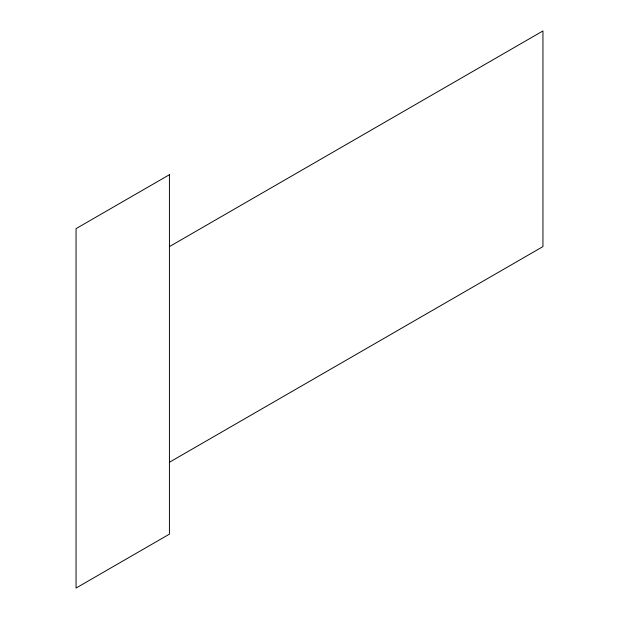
<?xml version="1.0" encoding="UTF-8"?>
<svg xmlns="http://www.w3.org/2000/svg" width="619" height="619" viewBox="0 0 619 619"><rect width="100%" height="100%" fill="white"/><g stroke="black" fill="none" stroke-linecap="round" stroke-linejoin="round"><path stroke-width="0.93" d="M169.428 246.602L542.948 30.95L542.948 246.602L169.428 462.254M169.428 174.713L76.052 228.628L76.052 588.05L169.428 534.135L169.428 174.713"/></g></svg>
